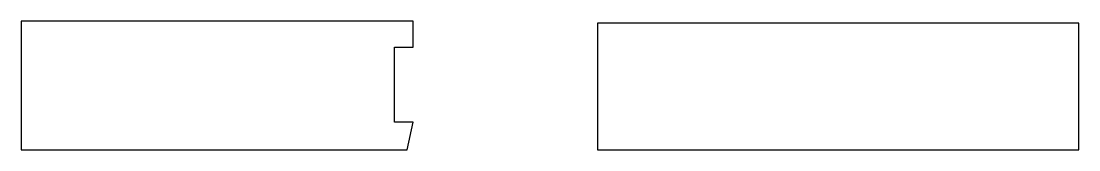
# Model space of a CAD drawing. Header units: metres. Extents: x 16 to 184, y -30 to -10.
import ezdxf

# ---------------------------------------------------------------- set-up
doc = ezdxf.new("R2010")
doc.units = ezdxf.units.M

msp = doc.modelspace()

# ---------------------------------------------------------------- linework, layer by layer
for points in [[(16.420592, -29.874464), (77.57668, -29.874464), (78.555596, -25.474422), (75.602592, -25.474422), (75.602592, -13.626338), (78.555596, -13.626338), (78.555596, -9.525254), (16.420592, -9.525254), (16.420592, -29.874464)], [(107.752896, -29.874464), (184.010046, -29.874464), (184.010046, -9.85139), (107.752896, -9.85139), (107.752896, -29.874464)]]:
    msp.add_lwpolyline(points)

doc.saveas('drawing.dxf')
